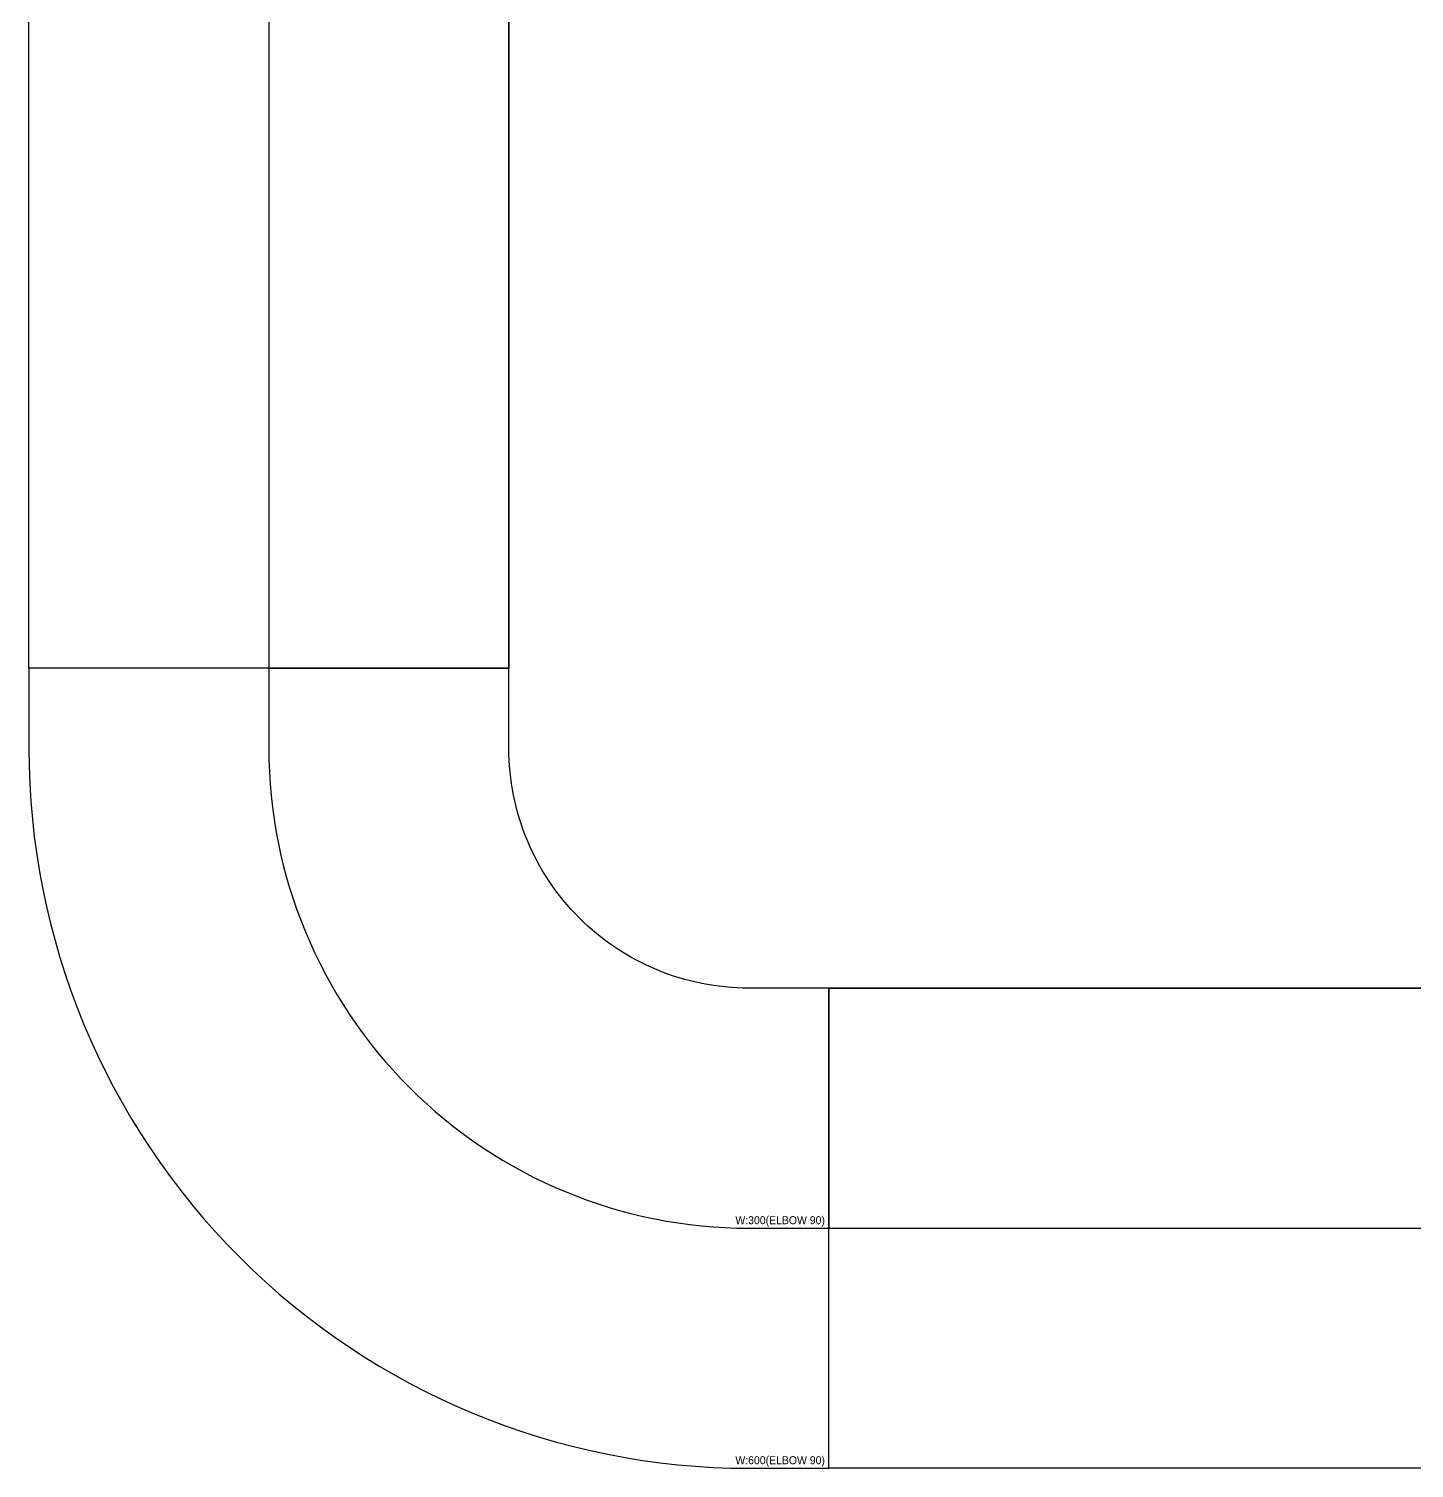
# Model space of a CAD drawing. Header units: millimetres. Extents: x 88028 to 500787, y -530175 to 1035835.
# Drawn here: x 93354 to 95085, y -55595 to -53796 of the extents above; entities that cross this region are included whole.
import ezdxf
from ezdxf.enums import TextEntityAlignment as Align

# ---------------------------------------------------------------- set-up
doc = ezdxf.new("R2010")
doc.units = ezdxf.units.MM
doc.header["$LTSCALE"] = 150
for name, color, linetype in [('-----26 Electrical Cable Tray', 200, 'Continuous'), ('-----26 Electrical Cable Tray_건물(UPS)', 100, 'Continuous'), ('-----26 Electrical Cable Tray_건물(일반)', 20, 'Continuous')]:
    doc.layers.add(name, color=color, linetype=linetype)
doc.styles.get("Standard").update_dxf_attribs({"font": ''})
doc.styles.get('Standard').set_extended_font_data('Dotum')

# ---------------------------------------------------------------- blocks, each defined once
blk = doc.blocks.new('*U27')
at = {"color": 0}
blk.add_lwpolyline([(0, 0), (-100, 0, -0.414214), (-400, 300), (-400, 400), (-700, 400), (-700, 300, 0.414214), (-100, -300), (0, -300)], format="xyb", close=True, dxfattribs=at)
blk.add_text('W:300(ELBOW 90)', height=10, dxfattribs=at).set_placement((-5, -290), align=Align.MIDDLE_RIGHT)
blk = doc.blocks.new('*U8')
at = {"color": 0}
blk.add_lwpolyline([(0, 0), (-100, 0, -0.414214), (-400, 300), (-400, 400), (-1000, 400), (-1000, 300, 0.414214), (-100, -600), (0, -600)], format="xyb", close=True, dxfattribs=at)
blk.add_text('W:600(ELBOW 90)', height=10, dxfattribs=at).set_placement((-5, -590), align=Align.MIDDLE_RIGHT)

msp = doc.modelspace()

# ---------------------------------------------------------------- linework, layer by layer
at = {"layer": '-----26 Electrical Cable Tray'}
for points in [[(93653.6, -54595), (93953.6, -54595), (93953.6, -52497.6), (93653.6, -52497.6)], [(94353.6, -54995), (94353.6, -55295), (100443.6, -55295), (100443.6, -54995)]]:
    msp.add_lwpolyline(points, close=True, dxfattribs=at)
at = {"layer": '-----26 Electrical Cable Tray_건물(UPS)'}
for points in [[(93353.6, -51647.6), (93953.6, -51647.6), (93953.6, -54595), (93353.6, -54595)], [(94353.6, -55595), (94353.6, -54995), (99553.6, -54995), (99553.6, -55595)]]:
    msp.add_lwpolyline(points, close=True, dxfattribs=at)
at = {"layer": '-----26 Electrical Cable Tray_건물(일반)'}
for points in [[(93353.6, -51647.6), (93953.6, -51647.6), (93953.6, -54595), (93353.6, -54595)], [(94353.6, -55595), (94353.6, -54995), (99553.6, -54995), (99553.6, -55595)]]:
    msp.add_lwpolyline(points, close=True, dxfattribs=at)

# ---------------------------------------------------------------- block references
at = {"layer": '-----26 Electrical Cable Tray'}
msp.add_blockref('*U27', (94353.6, -54995), dxfattribs=at)
at = {"layer": '-----26 Electrical Cable Tray_건물(UPS)'}
msp.add_blockref('*U8', (94353.6, -54995), dxfattribs=at)
at = {"layer": '-----26 Electrical Cable Tray_건물(일반)'}
msp.add_blockref('*U8', (94353.6, -54995), dxfattribs=at)

doc.saveas('drawing.dxf')
